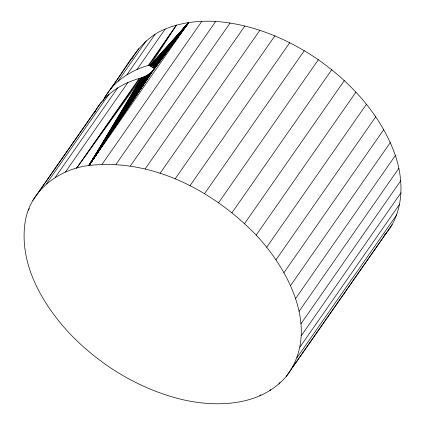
<?xml version="1.0" encoding="UTF-8"?>
<svg xmlns="http://www.w3.org/2000/svg" width="425" height="425" viewBox="0 0 425 425"><rect width="100%" height="100%" fill="white"/><g stroke="black" fill="none" stroke-linecap="round" stroke-linejoin="round"><path stroke-width="0.64" d="M110.521 88.963C126.82 67.681 138.46 39.498 165.171 29.086C181.103 22.424 198.565 20.517 215.709 21.42C252.705 24.098 287.943 38.946 318.341 59.734C352.155 83.603 381.565 115.951 395.356 155.529C404.042 180.992 403.862 211.698 386.107 233.357L286.344 376.364C260.53 406.454 215.974 407.878 180.115 399.048C137.727 388.291 99.105 364.496 69.057 332.887C41.597 303.046 18.392 262.825 25.335 220.867C30.563 190.172 59.176 169.049 88.953 165.49L153.483 70.013C157.218 66.364 151.736 63.112 148.309 65.434C129.333 70.816 111.339 82.949 102.861 101.214M286.344 376.364C320.657 331.346 289.675 270.72 256.179 235.121C213.446 190.836 151.9 158.206 88.953 165.49L141.541 77.775C145.993 76.096 150.413 73.738 153.483 70.013M94.302 113.103C103.052 95.455 120.62 83.746 139.214 78.471L141.541 77.775L76.675 168.114L139.214 78.471M132.063 58.586L138.656 48.636M141.658 77.733L88.953 165.49L188.716 22.483L150.609 64.908L176.439 25.107L148.309 65.434M143.145 77.164L88.953 165.49L152.777 70.863M143.352 77.074L88.953 165.49L152.58 71.071M145.01 76.319L88.953 165.49L151.613 72.006M145.106 76.272L88.953 165.49L150.599 72.856M146.375 75.613L88.953 165.49L150.147 73.19M146.859 75.331L88.953 165.49L149.239 73.86M148.086 74.614L88.953 165.49L148.564 74.301M154.742 68.781L149.175 65.195L176.439 25.107M38.893 191.643L101.432 102M32.831 200.441L95.37 110.797M104.465 97.766L132.6 57.433M46.399 183.929L108.938 94.286M118.033 81.249L146.168 40.922M28.294 210.221L29.431 208.59M55.271 177.384L117.81 87.741M126.905 74.704L155.04 34.377M65.402 172.093L127.941 82.45M137.036 69.413L165.171 29.086M102.096 164.257L201.859 21.25M115.945 164.427L215.709 21.42M130.342 166.005L230.111 22.998M145.122 168.959L244.885 25.952M160.103 173.262L259.866 30.26M175.116 178.867L274.879 35.859M189.98 185.704L289.744 42.697M204.521 193.694L304.289 50.687M218.577 202.741L318.341 59.734M231.97 212.744L331.739 69.737M244.556 223.577L344.319 80.569M256.179 235.121L355.943 92.113M266.703 247.238L366.472 104.231M276.011 259.787L375.774 116.785M283.985 272.622L383.754 129.614M290.541 285.584L390.304 142.582M295.593 298.536L395.356 155.529M299.088 311.312L398.852 168.305M300.985 323.77L400.748 180.763M301.256 335.761L401.019 192.753M259.829 395.914L260.589 394.825M299.901 347.14L399.665 204.138M269.96 390.623L270.72 389.534M296.942 357.786L396.706 214.779M278.832 384.078L279.974 382.447M292.4 367.567L392.169 224.559M76.675 168.114L140.08 78.232M154.057 69.169L188.716 22.483L150.71 64.887L155.162 67.761M153.691 69.711L188.716 22.483L151.884 64.844L155.178 67.028M154.339 68.606L188.716 22.483L152.038 64.834L154.822 66.635M154.286 68.744L188.716 22.483L152.458 64.876L154.668 66.316M154.594 67.968L188.716 22.483L152.952 65.009L155.162 66.459M154.663 67.591L188.716 22.483L153.42 65.137L154.53 65.854M154.732 67.23L188.716 22.483L153.802 65.376M154.737 67.129L188.716 22.483L154.116 65.578M154.652 66.433L188.716 22.483L154.344 65.822M154.397 65.939L188.716 22.483L154.679 66.688L151.884 64.844L154.647 66.619M384.343 235.174L386.107 233.357M149.175 65.195L154.79 68.664M155.157 66.443L152.952 65.009L155.167 66.433M152.952 65.009L155.157 66.438"/></g></svg>
